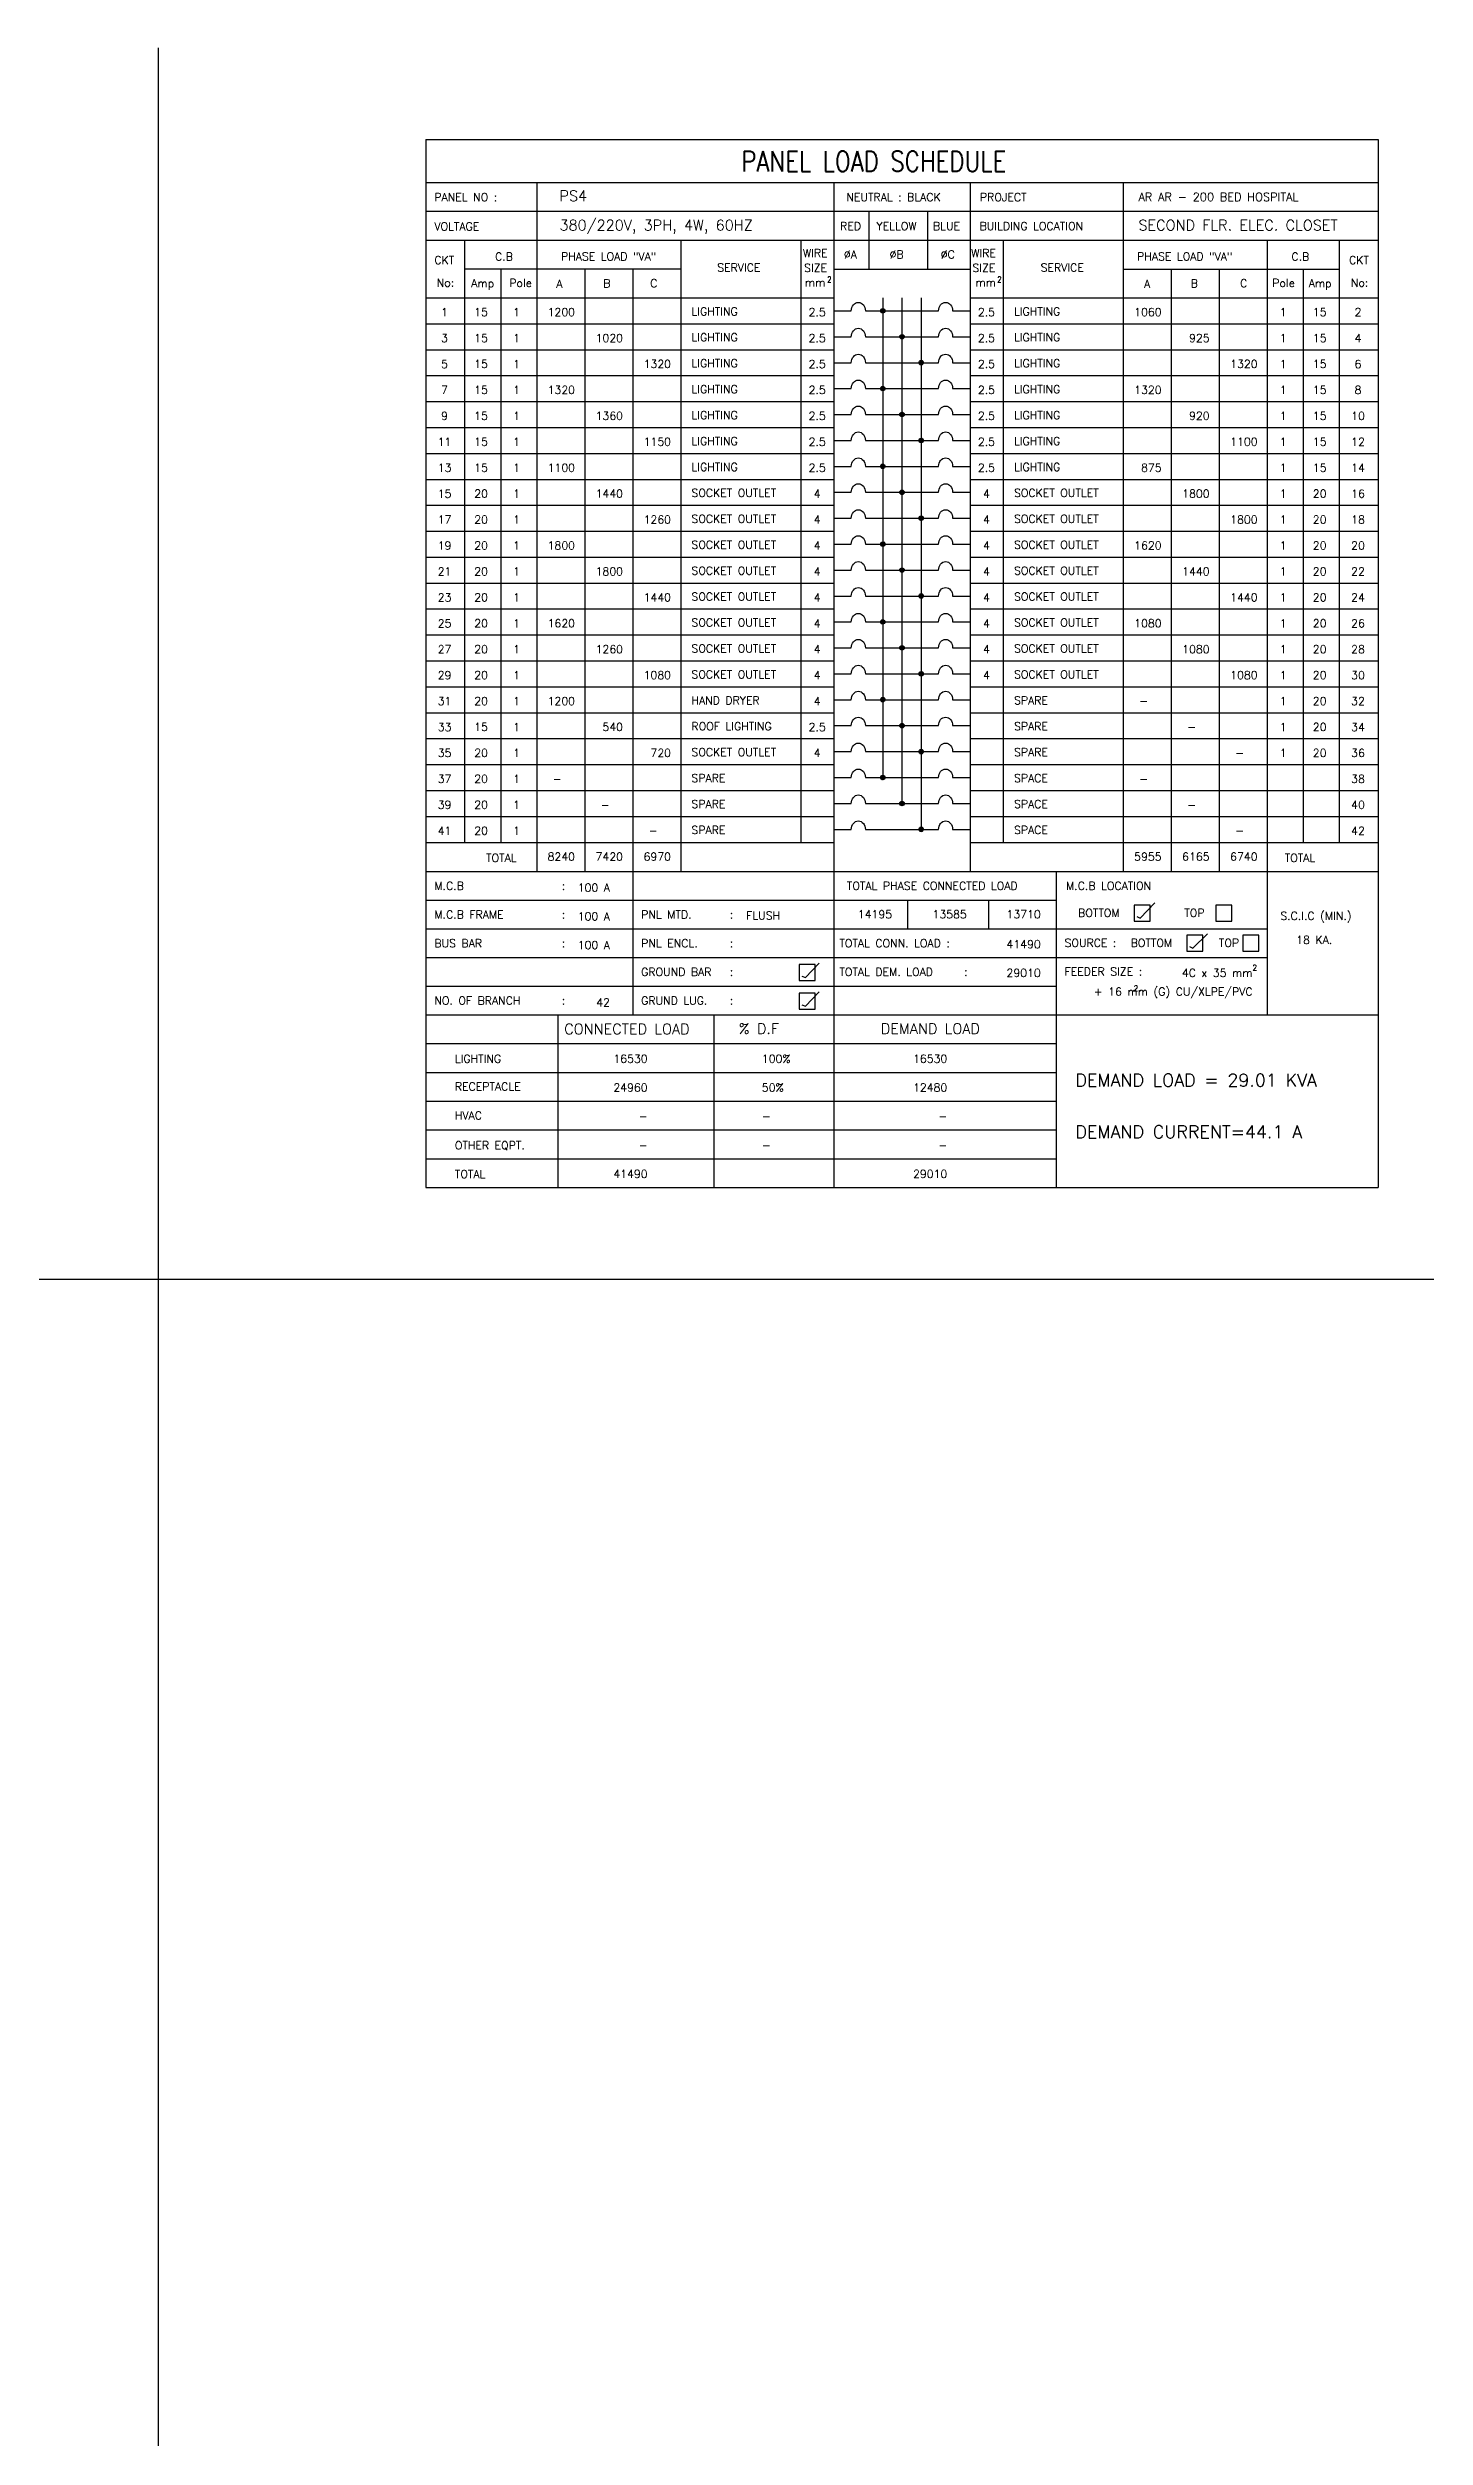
# Model space of a CAD drawing. Extents: x 2982 to 3085, y -78568 to -78488.
# Drawn here: x 3011.7 to 3041.8, y -78539.8 to -78487.6 of the extents above; entities that cross this region are included whole.
import ezdxf
from ezdxf.enums import TextEntityAlignment as Align

# ---------------------------------------------------------------- set-up
doc = ezdxf.new("R2010")
doc.units = 0
doc.header["$MEASUREMENT"] = 0
for name, color, linetype in [('BORDER', 4, 'CONTINUOUS'), ('E-TXT', 2, 'CONTINUOUS'), ('PANEL', 2, 'CONTINUOUS')]:
    doc.layers.add(name, color=color, linetype=linetype)
doc.styles.add('ROMANS', font='ROMANS.shx', dxfattribs={"height": 0.4})
pattern_1 = [(315, (208062.902999, -76456.545153), (0.00864749998874, 0.00864749998874), [])]
pattern_2 = [(315, (208062.902999, -76454.847012), (0.00864749998874, 0.00864749998874), [])]
pattern_3 = [(315, (208062.902999, -76453.14887), (0.00864749998874, 0.00864749998874), [])]
pattern_4 = [(315, (208062.902999, -76451.450729), (0.00864749998874, 0.00864749998874), [])]
pattern_5 = [(315, (208062.902999, -76449.752588), (0.00864749998874, 0.00864749998874), [])]
pattern_6 = [(315, (208062.902999, -76448.054447), (0.00864749998874, 0.00864749998874), [])]

msp = doc.modelspace()

# ---------------------------------------------------------------- hatches: boundary and pattern name
at = {"layer": 'PANEL', "linetype": 'Continuous'}
h = msp.add_hatch(dxfattribs=at)
h.set_pattern_fill('ANSI31', color=256, scale=0.068485, angle=406.041, style=0)
h.set_pattern_definition([(91.040959325, (208062.902999, -76448.054447), (-0.00855917542476, -0.00015552164567), [])])
h.paths.add_polyline_path([(3029.926, -78493.373, 1), (3030.024, -78493.373, 1)])
h = msp.add_hatch(dxfattribs=at)
h.set_pattern_fill('ANSI31', color=256, scale=0.097835, angle=270, style=0)
h.set_pattern_definition(pattern_6)
h.paths.add_polyline_path([(3030.346, -78493.939, 1), (3030.443, -78493.939, 1)])
h = msp.add_hatch(dxfattribs=at)
h.set_pattern_fill('ANSI31', color=256, scale=0.097835, angle=270, style=0)
h.set_pattern_definition(pattern_6)
h.paths.add_polyline_path([(3030.863, -78494.505, 1), (3030.765, -78494.505, 1)])
h = msp.add_hatch(dxfattribs=at)
h.set_pattern_fill('ANSI31', color=256, scale=0.097835, angle=270, style=0)
h.set_pattern_definition(pattern_6)
h.paths.add_polyline_path([(3030.024, -78495.071, 1), (3029.926, -78495.071, 1)])
h = msp.add_hatch(dxfattribs=at)
h.set_pattern_fill('ANSI31', color=256, scale=0.097835, angle=270, style=0)
h.set_pattern_definition(pattern_6)
h.paths.add_polyline_path([(3030.443, -78495.637, 1), (3030.346, -78495.637, 1)])
h = msp.add_hatch(dxfattribs=at)
h.set_pattern_fill('ANSI31', color=256, scale=0.097835, angle=270, style=0)
h.set_pattern_definition(pattern_6)
h.paths.add_polyline_path([(3030.863, -78496.203, 1), (3030.765, -78496.203, 1)])
h = msp.add_hatch(dxfattribs=at)
h.set_pattern_fill('ANSI31', color=256, scale=0.097835, angle=270, style=0)
h.set_pattern_definition(pattern_5)
h.paths.add_polyline_path([(3030.024, -78496.769, 1), (3029.926, -78496.769, 1)])
h = msp.add_hatch(dxfattribs=at)
h.set_pattern_fill('ANSI31', color=256, scale=0.097835, angle=270, style=0)
h.set_pattern_definition(pattern_5)
h.paths.add_polyline_path([(3030.443, -78497.335, 1), (3030.346, -78497.335, 1)])
h = msp.add_hatch(dxfattribs=at)
h.set_pattern_fill('ANSI31', color=256, scale=0.097835, angle=270, style=0)
h.set_pattern_definition(pattern_5)
h.paths.add_polyline_path([(3030.863, -78497.901, 1), (3030.765, -78497.901, 1)])
h = msp.add_hatch(dxfattribs=at)
h.set_pattern_fill('ANSI31', color=256, scale=0.097835, angle=270, style=0)
h.set_pattern_definition(pattern_4)
h.paths.add_polyline_path([(3030.024, -78498.467, 1), (3029.926, -78498.467, 1)])
h = msp.add_hatch(dxfattribs=at)
h.set_pattern_fill('ANSI31', color=256, scale=0.097835, angle=270, style=0)
h.set_pattern_definition(pattern_4)
h.paths.add_polyline_path([(3030.443, -78499.033, 1), (3030.346, -78499.033, 1)])
h = msp.add_hatch(dxfattribs=at)
h.set_pattern_fill('ANSI31', color=256, scale=0.097835, angle=270, style=0)
h.set_pattern_definition(pattern_4)
h.paths.add_polyline_path([(3030.863, -78499.599, 1), (3030.765, -78499.599, 1)])
h = msp.add_hatch(dxfattribs=at)
h.set_pattern_fill('ANSI31', color=256, scale=0.097835, angle=270, style=0)
h.set_pattern_definition(pattern_3)
h.paths.add_polyline_path([(3030.024, -78500.165, 1), (3029.926, -78500.165, 1)])
h = msp.add_hatch(dxfattribs=at)
h.set_pattern_fill('ANSI31', color=256, scale=0.097835, angle=270, style=0)
h.set_pattern_definition(pattern_3)
h.paths.add_polyline_path([(3030.443, -78500.731, 1), (3030.346, -78500.731, 1)])
h = msp.add_hatch(dxfattribs=at)
h.set_pattern_fill('ANSI31', color=256, scale=0.097835, angle=270, style=0)
h.set_pattern_definition(pattern_3)
h.paths.add_polyline_path([(3030.863, -78501.297, 1), (3030.765, -78501.297, 1)])
h = msp.add_hatch(dxfattribs=at)
h.set_pattern_fill('ANSI31', color=256, scale=0.097835, angle=270, style=0)
h.set_pattern_definition(pattern_2)
h.paths.add_polyline_path([(3030.024, -78501.863, 1), (3029.926, -78501.863, 1)])
h = msp.add_hatch(dxfattribs=at)
h.set_pattern_fill('ANSI31', color=256, scale=0.097835, angle=270, style=0)
h.set_pattern_definition(pattern_2)
h.paths.add_polyline_path([(3030.443, -78502.429, 1), (3030.346, -78502.429, 1)])
h = msp.add_hatch(dxfattribs=at)
h.set_pattern_fill('ANSI31', color=256, scale=0.097835, angle=270, style=0)
h.set_pattern_definition(pattern_2)
h.paths.add_polyline_path([(3030.863, -78502.996, 1), (3030.765, -78502.996, 1)])
h = msp.add_hatch(dxfattribs=at)
h.set_pattern_fill('ANSI31', color=256, scale=0.097835, angle=270, style=0)
h.set_pattern_definition(pattern_1)
h.paths.add_polyline_path([(3030.024, -78503.562, 1), (3029.926, -78503.562, 1)])
h = msp.add_hatch(dxfattribs=at)
h.set_pattern_fill('ANSI31', color=256, scale=0.097835, angle=270, style=0)
h.set_pattern_definition(pattern_1)
h.paths.add_polyline_path([(3030.443, -78504.128, 1), (3030.346, -78504.128, 1)])
h = msp.add_hatch(dxfattribs=at)
h.set_pattern_fill('ANSI31', color=256, scale=0.097835, angle=270, style=0)
h.set_pattern_definition(pattern_1)
h.paths.add_polyline_path([(3030.863, -78504.694, 1), (3030.765, -78504.694, 1)])

# ---------------------------------------------------------------- linework, layer by layer
at = {"layer": 'BORDER', "color": 1}
for p, q in [((3014.153, -78487.631), (3014.153, -78567.731)), ((2981.67, -78514.514), (3084.605, -78514.514))]:
    msp.add_line(p, q, dxfattribs=at)
at = {"layer": 'PANEL', "color": 6}
for p, q in [((3020, -78489.631), (3040.79, -78489.631)), ((3020, -78489.631), (3020, -78512.514)), ((3040.79, -78489.631), (3040.79, -78512.514)), ((3020, -78512.514), (3040.79, -78512.514))]:
    msp.add_line(p, q, dxfattribs=at)
at = {"layer": 'PANEL', "color": 2}
for p, q in [((3020, -78490.574), (3040.79, -78490.574)), ((3028.91, -78490.574), (3028.91, -78505.61)), ((3031.88, -78490.574), (3031.88, -78505.61)), ((3020, -78491.832), (3040.79, -78491.832)), ((3028.91, -78492.464), (3031.88, -78492.464)), ((3020, -78505.61), (3040.79, -78505.61))]:
    msp.add_line(p, q, dxfattribs=at)
at = {"layer": 'PANEL', "color": 11}
for p, q in [((3022.419, -78490.574), (3022.419, -78505.61)), ((3035.226, -78490.574), (3035.226, -78505.61)), ((3020.846, -78491.832), (3020.846, -78504.977)), ((3025.563, -78491.832), (3025.563, -78505.61)), ((3028.184, -78491.832), (3028.184, -78504.977)), ((3032.605, -78491.832), (3032.605, -78504.977)), ((3038.37, -78491.832), (3038.37, -78508.74)), ((3039.943, -78491.832), (3039.943, -78504.977)), ((3025.563, -78492.461), (3020.846, -78492.461)), ((3021.633, -78492.461), (3021.633, -78504.977)), ((3023.467, -78492.461), (3023.467, -78505.61)), ((3024.515, -78492.461), (3024.515, -78508.74)), ((3035.226, -78492.461), (3039.943, -78492.461)), ((3036.274, -78492.461), (3036.274, -78505.61)), ((3037.322, -78492.461), (3037.322, -78505.61)), ((3039.157, -78492.461), (3039.157, -78504.977)), ((3020, -78493.09), (3028.91, -78493.09)), ((3031.88, -78493.09), (3040.79, -78493.09)), ((3020, -78493.656), (3028.91, -78493.656)), ((3031.88, -78493.656), (3040.79, -78493.656)), ((3020, -78494.222), (3028.91, -78494.222)), ((3031.88, -78494.222), (3040.79, -78494.222)), ((3020, -78494.788), (3028.91, -78494.788)), ((3031.88, -78494.788), (3040.79, -78494.788)), ((3020, -78495.354), (3028.91, -78495.354)), ((3031.88, -78495.354), (3040.79, -78495.354)), ((3020, -78495.92), (3028.91, -78495.92)), ((3031.88, -78495.92), (3040.79, -78495.92)), ((3020, -78496.486), (3028.91, -78496.486)), ((3031.88, -78496.486), (3040.79, -78496.486)), ((3020, -78497.052), (3028.91, -78497.052)), ((3031.88, -78497.052), (3040.79, -78497.052)), ((3020, -78497.618), (3028.91, -78497.618)), ((3031.88, -78497.618), (3040.79, -78497.618)), ((3020, -78498.184), (3028.91, -78498.184)), ((3031.88, -78498.184), (3040.79, -78498.184)), ((3020, -78498.75), (3028.91, -78498.75)), ((3031.88, -78498.75), (3040.79, -78498.75)), ((3020, -78499.316), (3028.91, -78499.316)), ((3031.88, -78499.316), (3040.79, -78499.316)), ((3020, -78499.882), (3028.91, -78499.882)), ((3031.88, -78499.882), (3040.79, -78499.882)), ((3020, -78500.448), (3028.91, -78500.448)), ((3031.88, -78500.448), (3040.79, -78500.448)), ((3020, -78501.014), (3028.91, -78501.014)), ((3031.88, -78501.014), (3040.79, -78501.014)), ((3020, -78501.58), (3028.91, -78501.58)), ((3031.88, -78501.58), (3040.79, -78501.58)), ((3020, -78502.146), (3028.91, -78502.146)), ((3031.88, -78502.146), (3040.79, -78502.146)), ((3020, -78502.713), (3028.91, -78502.713)), ((3031.88, -78502.713), (3040.79, -78502.713)), ((3020, -78503.279), (3028.91, -78503.279)), ((3031.88, -78503.279), (3040.79, -78503.279)), ((3020, -78503.845), (3028.91, -78503.845)), ((3031.88, -78503.845), (3040.79, -78503.845)), ((3020, -78504.411), (3028.91, -78504.411)), ((3031.88, -78504.411), (3040.79, -78504.411)), ((3020, -78504.977), (3028.91, -78504.977)), ((3031.88, -78504.977), (3040.79, -78504.977)), ((3028.91, -78505.61), (3028.91, -78512.514)), ((3033.761, -78505.61), (3033.761, -78508.74)), ((3020, -78506.236), (3033.761, -78506.236)), ((3030.516, -78506.236), (3030.516, -78506.862)), ((3032.286, -78506.236), (3032.286, -78506.862)), ((3020, -78506.862), (3038.37, -78506.862)), ((3020, -78507.488), (3038.37, -78507.488)), ((3020, -78508.114), (3033.761, -78508.114)), ((3020, -78508.74), (3040.79, -78508.74)), ((3022.881, -78508.74), (3022.881, -78512.514)), ((3026.289, -78508.74), (3026.289, -78512.514)), ((3033.761, -78508.74), (3033.761, -78512.514)), ((3020, -78509.369), (3033.761, -78509.369)), ((3020, -78509.998), (3033.761, -78509.998)), ((3020, -78510.627), (3033.761, -78510.627)), ((3020, -78511.256), (3033.761, -78511.256)), ((3020, -78511.885), (3033.761, -78511.885))]:
    msp.add_line(p, q, dxfattribs=at)
at = {"layer": 'PANEL'}
for p, q in [((3020, -78491.2), (3040.79, -78491.2)), ((3029.68, -78492.464), (3029.68, -78491.2)), ((3030.956, -78492.464), (3030.956, -78491.2)), ((3029.975, -78493.09), (3029.975, -78503.562)), ((3030.395, -78493.09), (3030.395, -78504.128)), ((3030.814, -78493.09), (3030.814, -78504.694)), ((3028.91, -78493.373), (3029.288, -78493.373)), ((3029.596, -78493.373), (3031.193, -78493.373)), ((3031.501, -78493.373), (3031.88, -78493.373)), ((3028.91, -78493.939), (3029.288, -78493.939)), ((3029.596, -78493.939), (3031.193, -78493.939)), ((3031.501, -78493.939), (3031.88, -78493.939)), ((3028.91, -78494.505), (3029.288, -78494.505)), ((3029.596, -78494.505), (3031.193, -78494.505)), ((3031.501, -78494.505), (3031.88, -78494.505)), ((3028.91, -78495.071), (3029.288, -78495.071)), ((3029.596, -78495.071), (3031.193, -78495.071)), ((3031.501, -78495.071), (3031.88, -78495.071)), ((3028.91, -78495.637), (3029.288, -78495.637)), ((3029.596, -78495.637), (3031.193, -78495.637)), ((3031.501, -78495.637), (3031.88, -78495.637)), ((3028.91, -78496.203), (3029.288, -78496.203)), ((3029.596, -78496.203), (3031.193, -78496.203)), ((3031.501, -78496.203), (3031.88, -78496.203)), ((3028.91, -78496.769), (3029.288, -78496.769)), ((3029.596, -78496.769), (3031.193, -78496.769)), ((3031.501, -78496.769), (3031.88, -78496.769)), ((3028.91, -78497.335), (3029.288, -78497.335)), ((3029.596, -78497.335), (3031.193, -78497.335)), ((3031.501, -78497.335), (3031.88, -78497.335)), ((3028.91, -78497.901), (3029.288, -78497.901)), ((3029.596, -78497.901), (3031.193, -78497.901)), ((3031.501, -78497.901), (3031.88, -78497.901)), ((3028.91, -78498.467), (3029.288, -78498.467)), ((3029.596, -78498.467), (3031.193, -78498.467)), ((3031.501, -78498.467), (3031.88, -78498.467)), ((3028.91, -78499.033), (3029.288, -78499.033)), ((3029.596, -78499.033), (3031.193, -78499.033)), ((3031.501, -78499.033), (3031.88, -78499.033)), ((3028.91, -78499.599), (3029.288, -78499.599)), ((3029.596, -78499.599), (3031.193, -78499.599)), ((3031.501, -78499.599), (3031.88, -78499.599)), ((3028.91, -78500.165), (3029.288, -78500.165)), ((3029.596, -78500.165), (3031.193, -78500.165)), ((3031.501, -78500.165), (3031.88, -78500.165)), ((3028.91, -78500.731), (3029.288, -78500.731)), ((3029.596, -78500.731), (3031.193, -78500.731)), ((3031.501, -78500.731), (3031.88, -78500.731)), ((3028.91, -78501.297), (3029.288, -78501.297)), ((3029.596, -78501.297), (3031.193, -78501.297)), ((3031.501, -78501.297), (3031.88, -78501.297)), ((3028.91, -78501.863), (3029.288, -78501.863)), ((3029.596, -78501.863), (3031.193, -78501.863)), ((3031.501, -78501.863), (3031.88, -78501.863)), ((3028.91, -78502.429), (3029.288, -78502.429)), ((3029.596, -78502.429), (3031.193, -78502.429)), ((3031.501, -78502.429), (3031.88, -78502.429)), ((3028.91, -78502.996), (3029.288, -78502.996)), ((3029.596, -78502.996), (3031.193, -78502.996)), ((3031.501, -78502.996), (3031.88, -78502.996)), ((3028.91, -78503.562), (3029.288, -78503.562)), ((3029.596, -78503.562), (3031.193, -78503.562)), ((3031.501, -78503.562), (3031.88, -78503.562)), ((3028.91, -78504.128), (3029.288, -78504.128)), ((3029.596, -78504.128), (3031.193, -78504.128)), ((3031.501, -78504.128), (3031.88, -78504.128)), ((3028.91, -78504.694), (3029.288, -78504.694)), ((3029.596, -78504.694), (3031.193, -78504.694)), ((3031.501, -78504.694), (3031.88, -78504.694)), ((3035.522, -78506.599), (3035.597, -78506.629)), ((3035.597, -78506.629), (3035.916, -78506.297)), ((3036.669, -78507.254), (3036.745, -78507.285)), ((3036.745, -78507.285), (3037.064, -78506.972)), ((3028.285, -78507.925), (3028.583, -78507.613)), ((3028.209, -78507.895), (3028.285, -78507.925)), ((3028.285, -78508.553), (3028.583, -78508.24)), ((3028.209, -78508.522), (3028.285, -78508.553))]:
    msp.add_line(p, q, dxfattribs=at)
at = {"layer": 'PANEL', "color": 11}
for points in [[(3035.814, -78506.346), (3035.465, -78506.346), (3035.465, -78506.696), (3035.814, -78506.696)], [(3037.598, -78506.346), (3037.249, -78506.346), (3037.249, -78506.696), (3037.598, -78506.696)], [(3036.962, -78507.001), (3036.612, -78507.001), (3036.612, -78507.351), (3036.962, -78507.351)], [(3038.188, -78507.001), (3037.839, -78507.001), (3037.839, -78507.351), (3038.188, -78507.351)], [(3028.502, -78507.642), (3028.152, -78507.642), (3028.152, -78507.991), (3028.502, -78507.991)], [(3028.502, -78508.269), (3028.152, -78508.269), (3028.152, -78508.619), (3028.502, -78508.619)]]:
    msp.add_lwpolyline(points, close=True, dxfattribs=at)
at = {"layer": 'PANEL'}
for centre in [(3029.975, -78493.373), (3030.395, -78493.939), (3030.814, -78494.505), (3029.975, -78495.071), (3030.395, -78495.637), (3030.814, -78496.203), (3029.975, -78496.769), (3030.395, -78497.335), (3030.814, -78497.901), (3029.975, -78498.467), (3030.395, -78499.033), (3030.814, -78499.599), (3029.975, -78500.165), (3030.395, -78500.731), (3030.814, -78501.297), (3029.975, -78501.863), (3030.395, -78502.429), (3030.814, -78502.996), (3029.975, -78503.562), (3030.395, -78504.128), (3030.814, -78504.694)]:
    msp.add_circle(centre, 0.0489, dxfattribs=at)
at = {"layer": 'PANEL', "extrusion": (0, 0, -1)}
for centre in [(3029.442, -78493.373), (3031.347, -78493.373), (3029.442, -78493.939), (3031.347, -78493.939), (3029.442, -78494.505), (3031.347, -78494.505), (3029.442, -78495.071), (3031.347, -78495.071), (3029.442, -78495.637), (3031.347, -78495.637), (3029.442, -78496.203), (3031.347, -78496.203), (3029.442, -78496.769), (3031.347, -78496.769), (3029.442, -78497.335), (3031.347, -78497.335), (3029.442, -78497.901), (3031.347, -78497.901), (3029.442, -78498.467), (3031.347, -78498.467), (3029.442, -78499.033), (3031.347, -78499.033), (3029.442, -78499.599), (3031.347, -78499.599), (3029.442, -78500.165), (3031.347, -78500.165), (3029.442, -78500.731), (3031.347, -78500.731), (3029.442, -78501.297), (3031.347, -78501.297), (3029.442, -78501.863), (3031.347, -78501.863), (3029.442, -78502.429), (3031.347, -78502.429), (3029.442, -78502.996), (3031.347, -78502.996), (3029.442, -78503.562), (3031.347, -78503.562), (3029.442, -78504.128), (3031.347, -78504.128), (3029.442, -78504.694), (3031.347, -78504.694)]:
    msp.add_ellipse(centre, major_axis=(0, 0.185), ratio=0.833333, start_param=-1.570796, end_param=1.570796, dxfattribs=at)

# ---------------------------------------------------------------- texts
at = {"layer": 'E-TXT', "style": 'ROMANS'}
for s, height, p in [('PS4', 0.2306, (3022.917, -78490.979)), ('AR AR - 200 BED HOSPITAL', 0.18169, (3035.558, -78490.977)), ('380/220V, 3PH, 4W, 60HZ', 0.23061, (3022.917, -78491.619)), ('SECOND FLR. ELEC. CLOSET', 0.23061, (3035.558, -78491.619)), ('15', 0.1747, (3021.055, -78493.489)), ('15', 0.1747, (3039.365, -78493.489)), ('15', 0.1747, (3021.055, -78494.055)), ('15', 0.1747, (3039.365, -78494.055)), ('15', 0.1747, (3021.055, -78494.621)), ('15', 0.1747, (3039.365, -78494.621)), ('15', 0.1747, (3021.055, -78495.187)), ('15', 0.1747, (3039.365, -78495.187)), ('15', 0.1747, (3021.055, -78495.753)), ('15', 0.1747, (3039.365, -78495.753)), ('15', 0.1747, (3021.055, -78496.319)), ('15', 0.1747, (3039.365, -78496.319)), ('15', 0.1747, (3021.055, -78496.886)), ('15', 0.1747, (3039.365, -78496.886)), ('20', 0.1747, (3021.055, -78497.452)), ('20', 0.1747, (3039.365, -78497.452)), ('20', 0.1747, (3021.055, -78498.018)), ('20', 0.1747, (3039.365, -78498.018)), ('20', 0.1747, (3021.055, -78498.584)), ('20', 0.1747, (3039.365, -78498.584)), ('20', 0.1747, (3021.055, -78499.15)), ('20', 0.1747, (3039.365, -78499.15)), ('20', 0.1747, (3021.055, -78499.716)), ('20', 0.1747, (3039.365, -78499.716)), ('20', 0.1747, (3021.055, -78500.282)), ('20', 0.1747, (3039.365, -78500.282)), ('20', 0.1747, (3021.055, -78500.848)), ('20', 0.1747, (3039.365, -78500.848)), ('20', 0.1747, (3021.055, -78501.414)), ('20', 0.1747, (3039.365, -78501.414)), ('20', 0.1747, (3021.055, -78501.98)), ('20', 0.1747, (3039.365, -78501.98)), ('15', 0.1747, (3021.055, -78502.546)), ('20', 0.1747, (3039.365, -78502.546)), ('20', 0.1747, (3021.055, -78503.112)), ('20', 0.1747, (3039.365, -78503.112)), ('20', 0.1747, (3021.055, -78503.678)), ('20', 0.1747, (3021.055, -78504.244)), ('20', 0.1747, (3021.055, -78504.81))]:
    msp.add_text(s, height=height, dxfattribs=at).set_placement(p)
for s, height, p in [('1', 0.175, (3021.98, -78493.403)), ('2.5', 0.1747, (3028.543, -78493.403)), ('2.5', 0.1747, (3032.239, -78493.403)), ('1', 0.175, (3038.718, -78493.403)), ('1', 0.175, (3021.98, -78493.969)), ('2.5', 0.1747, (3028.543, -78493.969)), ('2.5', 0.1747, (3032.239, -78493.969)), ('1', 0.175, (3038.718, -78493.969)), ('1', 0.175, (3021.98, -78494.535)), ('2.5', 0.1747, (3028.543, -78494.535)), ('2.5', 0.1747, (3032.239, -78494.535)), ('1', 0.175, (3038.718, -78494.535)), ('1', 0.175, (3021.98, -78495.101)), ('2.5', 0.1747, (3028.543, -78495.101)), ('2.5', 0.1747, (3032.239, -78495.101)), ('1', 0.175, (3038.718, -78495.101)), ('1', 0.175, (3021.98, -78495.667)), ('2.5', 0.1747, (3028.543, -78495.667)), ('2.5', 0.1747, (3032.239, -78495.667)), ('1', 0.175, (3038.718, -78495.667)), ('1', 0.175, (3021.98, -78496.233)), ('2.5', 0.1747, (3028.543, -78496.233)), ('2.5', 0.1747, (3032.239, -78496.233)), ('1', 0.175, (3038.718, -78496.233)), ('1', 0.175, (3021.98, -78496.799)), ('2.5', 0.1747, (3028.543, -78496.799)), ('2.5', 0.1747, (3032.239, -78496.799)), ('1', 0.175, (3038.718, -78496.799)), ('1', 0.175, (3021.98, -78497.365)), ('4', 0.175, (3028.543, -78497.365)), ('4', 0.175, (3032.239, -78497.365)), ('1', 0.175, (3038.718, -78497.365)), ('1', 0.175, (3021.98, -78497.931)), ('4', 0.175, (3028.543, -78497.931)), ('4', 0.175, (3032.239, -78497.931)), ('1', 0.175, (3038.718, -78497.931)), ('1', 0.175, (3021.98, -78498.497)), ('4', 0.175, (3028.543, -78498.497)), ('4', 0.175, (3032.239, -78498.497)), ('1', 0.175, (3038.718, -78498.497)), ('1', 0.175, (3021.98, -78499.063)), ('4', 0.175, (3028.543, -78499.063)), ('4', 0.175, (3032.239, -78499.063)), ('1', 0.175, (3038.718, -78499.063)), ('1', 0.175, (3021.98, -78499.63)), ('4', 0.175, (3028.543, -78499.63)), ('4', 0.175, (3032.239, -78499.63)), ('1', 0.175, (3038.718, -78499.63)), ('1', 0.175, (3021.98, -78500.196)), ('4', 0.175, (3028.543, -78500.196)), ('4', 0.175, (3032.239, -78500.196)), ('1', 0.175, (3038.718, -78500.196)), ('1', 0.175, (3021.98, -78500.762)), ('4', 0.175, (3028.543, -78500.762)), ('4', 0.175, (3032.239, -78500.762)), ('1', 0.175, (3038.718, -78500.762)), ('1', 0.175, (3021.98, -78501.328)), ('4', 0.175, (3028.543, -78501.328)), ('4', 0.175, (3032.239, -78501.328)), ('1', 0.175, (3038.718, -78501.328)), ('1', 0.175, (3021.98, -78501.894)), ('4', 0.175, (3028.543, -78501.894)), ('1', 0.175, (3038.718, -78501.894)), ('1', 0.175, (3021.98, -78502.46)), ('2.5', 0.1747, (3028.543, -78502.46)), ('1', 0.175, (3038.718, -78502.46)), ('1', 0.175, (3021.98, -78503.026)), ('4', 0.175, (3028.543, -78503.026)), ('1', 0.175, (3038.718, -78503.026)), ('1', 0.175, (3021.98, -78503.592)), ('1', 0.175, (3021.98, -78504.158)), ('1', 0.175, (3021.98, -78504.724))]:
    msp.add_text(s, height=height, dxfattribs=at).set_placement(p, align=Align.MIDDLE)
for s, height, p in [('1200', 0.1747, (3023.256, -78493.489)), ('1060', 0.1747, (3036.063, -78493.489)), ('1020', 0.1747, (3024.304, -78494.055)), ('925', 0.1747, (3037.111, -78494.055)), ('1320', 0.1747, (3025.352, -78494.621)), ('1320', 0.1747, (3038.159, -78494.621)), ('1320', 0.1747, (3023.256, -78495.187)), ('1320', 0.1747, (3036.063, -78495.187)), ('1360', 0.1747, (3024.304, -78495.753)), ('920', 0.1747, (3037.111, -78495.753)), ('1150', 0.1747, (3025.352, -78496.319)), ('1100', 0.1747, (3038.159, -78496.319)), ('1100', 0.1747, (3023.256, -78496.886)), ('875', 0.1747, (3036.063, -78496.886)), ('1440', 0.1747, (3024.304, -78497.452)), ('1800', 0.1747, (3037.111, -78497.452)), ('1260', 0.1747, (3025.352, -78498.018)), ('1800', 0.1747, (3038.159, -78498.018)), ('1800', 0.1747, (3023.256, -78498.584)), ('1620', 0.1747, (3036.063, -78498.584)), ('1800', 0.1747, (3024.304, -78499.15)), ('1440', 0.1747, (3037.111, -78499.15)), ('1440', 0.1747, (3025.352, -78499.716)), ('1440', 0.1747, (3038.159, -78499.716)), ('1620', 0.1747, (3023.256, -78500.282)), ('1080', 0.1747, (3036.063, -78500.282)), ('1260', 0.1747, (3024.304, -78500.848)), ('1080', 0.1747, (3037.111, -78500.848)), ('1080', 0.1747, (3025.352, -78501.414)), ('1080', 0.1747, (3038.159, -78501.414)), ('1200', 0.1747, (3023.256, -78501.98)), ('-', 0.175, (3035.771, -78501.98)), ('540', 0.1747, (3024.304, -78502.546)), ('-', 0.175, (3036.819, -78502.546)), ('720', 0.1747, (3025.352, -78503.112)), ('-', 0.175, (3037.867, -78503.112)), ('-', 0.175, (3022.964, -78503.678)), ('-', 0.175, (3035.771, -78503.678)), ('-', 0.175, (3024.012, -78504.244)), ('-', 0.175, (3036.819, -78504.244)), ('-', 0.175, (3025.06, -78504.81)), ('-', 0.175, (3037.867, -78504.81)), ('8240', 0.1747, (3023.256, -78505.376)), ('7420', 0.1747, (3024.304, -78505.376)), ('6970', 0.1747, (3025.352, -78505.376)), ('5955', 0.1747, (3036.063, -78505.376)), ('6165', 0.1747, (3037.111, -78505.376)), ('6740', 0.1747, (3038.159, -78505.376)), ('100 A', 0.1747, (3024.019, -78506.053)), ('100 A', 0.1747, (3024.019, -78506.68)), ('FLUSH', 0.1747, (3027.733, -78506.662)), ('14195', 0.1747, (3030.179, -78506.635)), ('13585', 0.1747, (3031.809, -78506.635)), ('13710', 0.1747, (3033.425, -78506.635)), ('100 A', 0.1747, (3024.019, -78507.306)), ('41490', 0.1747, (3033.425, -78507.288)), ('29010', 0.1747, (3033.425, -78507.914)), ('4C x 35 mm', 0.1747, (3038.049, -78507.914)), ('2', 0.122, (3038.15, -78507.775)), ('+ 16 mm (G) CU/XLPE/PVC', 0.17471, (3038.049, -78508.324)), ('2', 0.122, (3035.554, -78508.227)), ('42', 0.1747, (3024.019, -78508.558)), ('16530', 0.1747, (3024.841, -78509.788)), ('16530', 0.1747, (3031.384, -78509.788)), ('24960', 0.1747, (3024.841, -78510.417)), ('12480', 0.1747, (3031.384, -78510.417)), ('-', 0.175, (3024.841, -78511.046)), ('-', 0.175, (3031.384, -78511.046)), ('-', 0.175, (3024.841, -78511.674)), ('-', 0.175, (3031.384, -78511.674)), ('41490', 0.1747, (3024.841, -78512.303)), ('29010', 0.1747, (3031.384, -78512.303))]:
    msp.add_text(s, height=height, dxfattribs=at).set_placement(p, align=Align.RIGHT)
at = {"layer": 'PANEL', "color": 6, "style": 'ROMANS', "width": 0.833333}
msp.add_text('PANEL LOAD SCHEDULE', height=0.44026, dxfattribs=at).set_placement((3026.885, -78490.33))
at = {"layer": 'PANEL', "style": 'ROMANS'}
for s, height, p in [('PANEL NO :', 0.1747, (3020.185, -78490.979)), ('NEUTRAL : BLACK', 0.17471, (3029.181, -78490.979)), ('PROJECT', 0.1747, (3032.097, -78490.979)), ('VOLTAGE', 0.1747, (3020.185, -78491.617)), ('RED', 0.1747, (3029.044, -78491.611)), ('YELLOW', 0.1747, (3029.838, -78491.611)), ('BLUE', 0.1747, (3031.071, -78491.611)), ('BUILDING LOCATION', 0.17471, (3032.088, -78491.611)), ('C.B', 0.1747, (3021.509, -78492.278)), ('PHASE LOAD "VA"', 0.17471, (3022.949, -78492.272)), ('WIRE', 0.1747, (3028.233, -78492.202)), ('%%CA', 0.1747, (3029.125, -78492.23)), ('%%CB', 0.1747, (3030.125, -78492.23)), ('%%CC', 0.1747, (3031.241, -78492.23)), ('WIRE', 0.1747, (3031.907, -78492.202)), ('PHASE LOAD "VA"', 0.17471, (3035.528, -78492.272)), ('C.B', 0.1747, (3038.898, -78492.278)), ('CKT', 0.1747, (3020.185, -78492.353)), ('SERVICE', 0.1747, (3026.361, -78492.517)), ('SIZE', 0.1747, (3028.258, -78492.523)), ('SIZE', 0.1747, (3031.932, -78492.523)), ('SERVICE', 0.1747, (3033.422, -78492.517)), ('CKT', 0.1747, (3040.155, -78492.353)), ('No:', 0.1747, (3020.236, -78492.846)), ('Amp', 0.1747, (3020.99, -78492.86)), ('Pole', 0.1747, (3021.821, -78492.853)), ('A', 0.175, (3022.847, -78492.869)), ('B', 0.175, (3023.871, -78492.861)), ('C', 0.175, (3024.898, -78492.859)), ('mm', 0.1747, (3028.274, -78492.844)), ('mm', 0.1747, (3031.999, -78492.844)), ('A', 0.175, (3035.682, -78492.869)), ('B', 0.175, (3036.7, -78492.861)), ('C', 0.175, (3037.778, -78492.859)), ('Pole', 0.1747, (3038.478, -78492.853)), ('Amp', 0.1747, (3039.275, -78492.86)), ('No:', 0.1747, (3040.195, -78492.846)), ('LIGHTING', 0.1747, (3025.798, -78493.473)), ('LIGHTING', 0.1747, (3032.84, -78493.473)), ('LIGHTING', 0.1747, (3025.798, -78494.039)), ('LIGHTING', 0.1747, (3032.84, -78494.039)), ('LIGHTING', 0.1747, (3025.798, -78494.605)), ('LIGHTING', 0.1747, (3032.84, -78494.605)), ('LIGHTING', 0.1747, (3025.798, -78495.172)), ('LIGHTING', 0.1747, (3032.84, -78495.172)), ('LIGHTING', 0.1747, (3025.798, -78495.738)), ('LIGHTING', 0.1747, (3032.84, -78495.738)), ('LIGHTING', 0.1747, (3025.798, -78496.304)), ('LIGHTING', 0.1747, (3032.84, -78496.304)), ('LIGHTING', 0.1747, (3025.798, -78496.87)), ('LIGHTING', 0.1747, (3032.84, -78496.87)), ('SOCKET OUTLET', 0.17471, (3025.798, -78497.436)), ('SOCKET OUTLET', 0.17471, (3032.84, -78497.436)), ('SOCKET OUTLET', 0.17471, (3025.798, -78498.002)), ('SOCKET OUTLET', 0.17471, (3032.84, -78498.002)), ('SOCKET OUTLET', 0.17471, (3025.798, -78498.568)), ('SOCKET OUTLET', 0.17471, (3032.84, -78498.568)), ('SOCKET OUTLET', 0.17471, (3025.798, -78499.134)), ('SOCKET OUTLET', 0.17471, (3032.84, -78499.134)), ('SOCKET OUTLET', 0.17471, (3025.798, -78499.7)), ('SOCKET OUTLET', 0.17471, (3032.84, -78499.7)), ('SOCKET OUTLET', 0.17471, (3025.798, -78500.266)), ('SOCKET OUTLET', 0.17471, (3032.84, -78500.266)), ('SOCKET OUTLET', 0.17471, (3025.798, -78500.832)), ('SOCKET OUTLET', 0.17471, (3032.84, -78500.832)), ('SOCKET OUTLET', 0.17471, (3025.798, -78501.398)), ('SOCKET OUTLET', 0.17471, (3032.84, -78501.398)), ('HAND DRYER', 0.1747, (3025.798, -78501.964)), ('SPARE', 0.1747, (3032.84, -78501.964)), ('ROOF LIGHTING', 0.17471, (3025.798, -78502.53)), ('SPARE', 0.1747, (3032.84, -78502.53)), ('SOCKET OUTLET', 0.17471, (3025.798, -78503.096)), ('SPARE', 0.1747, (3032.84, -78503.096)), ('SPARE', 0.1747, (3025.798, -78503.662)), ('SPACE', 0.1747, (3032.84, -78503.662)), ('SPARE', 0.1747, (3025.798, -78504.228)), ('SPACE', 0.1747, (3032.84, -78504.228)), ('SPARE', 0.1747, (3025.798, -78504.794)), ('SPACE', 0.1747, (3032.84, -78504.794)), ('TOTAL', 0.1747, (3021.314, -78505.403)), ('TOTAL', 0.1747, (3038.751, -78505.403)), ('M.C.B', 0.1747, (3020.185, -78506.014)), (':', 0.175, (3022.966, -78506.014)), ('TOTAL PHASE CONNECTED LOAD', 0.17471, (3029.191, -78506.014)), ('M.C.B LOCATION', 0.17471, (3033.977, -78506.014)), ('M.C.B FRAME', 0.17471, (3020.185, -78506.641)), (':', 0.175, (3022.966, -78506.641)), ('PNL MTD.', 0.1747, (3024.7, -78506.641)), (':', 0.175, (3026.634, -78506.641)), ('BOTTOM', 0.1747, (3034.24, -78506.604)), ('TOP', 0.1747, (3036.559, -78506.604)), ('S.C.I.C (MIN.)', 0.17471, (3038.655, -78506.67)), ('BUS BAR', 0.1747, (3020.185, -78507.267)), (':', 0.175, (3022.966, -78507.267)), ('PNL ENCL.', 0.1747, (3024.7, -78507.267)), (':', 0.175, (3026.634, -78507.267)), ('TOTAL CONN. LOAD :', 0.17471, (3029.027, -78507.267)), ('SOURCE :', 0.1747, (3033.945, -78507.259)), ('BOTTOM', 0.1747, (3035.387, -78507.259)), ('TOP', 0.1747, (3037.313, -78507.259)), ('18 KA.', 0.1747, (3039.002, -78507.194)), ('GROUND BAR', 0.1747, (3024.7, -78507.893)), (':', 0.175, (3026.634, -78507.893)), ('TOTAL DEM. LOAD ', 0.17471, (3029.027, -78507.893)), (':', 0.175, (3031.748, -78507.893)), ('FEEDER SIZE :', 0.17471, (3033.945, -78507.885)), ('NO. OF BRANCH', 0.17471, (3020.185, -78508.519)), (':', 0.175, (3022.966, -78508.519)), ('GRUND LUG.', 0.1747, (3024.7, -78508.519)), (':', 0.175, (3026.634, -78508.519)), ('CONNECTED LOAD', 0.23061, (3023.02, -78509.167)), ('% D.F', 0.2306, (3026.831, -78509.16)), ('DEMAND LOAD', 0.23061, (3029.932, -78509.16)), ('LIGHTING', 0.1747, (3020.632, -78509.789)), ('100%', 0.1747, (3027.334, -78509.789)), ('RECEPTACLE', 0.1747, (3020.632, -78510.396)), ('50%', 0.1747, (3027.334, -78510.418)), ('DEMAND LOAD = 29.01 KVA', 0.27953, (3034.181, -78510.309)), ('HVAC', 0.1747, (3020.632, -78511.026)), ('-', 0.175, (3027.334, -78511.047)), ('DEMAND CURRENT=44.1 A', 0.27953, (3034.181, -78511.437)), ('OTHER EQPT.', 0.17471, (3020.632, -78511.678)), ('-', 0.175, (3027.334, -78511.676)), ('TOTAL', 0.1747, (3020.632, -78512.307))]:
    msp.add_text(s, height=height, dxfattribs=at).set_placement(p)
at = {"layer": 'PANEL', "style": 'ROMANS', "width": 0.833333}
for p in [(3028.762, -78492.755), (3032.475, -78492.755)]:
    msp.add_text('2', height=0.132, dxfattribs=at).set_placement(p)
at = {"layer": 'PANEL', "style": 'ROMANS'}
for s, height, p in [('1', 0.175, (3020.407, -78493.403)), ('2', 0.175, (3040.351, -78493.403)), ('3', 0.175, (3020.407, -78493.969)), ('4', 0.175, (3040.351, -78493.969)), ('5', 0.175, (3020.407, -78494.535)), ('6', 0.175, (3040.351, -78494.535)), ('7', 0.175, (3020.407, -78495.101)), ('8', 0.175, (3040.351, -78495.101)), ('9', 0.175, (3020.407, -78495.667)), ('10', 0.1747, (3040.351, -78495.667)), ('11', 0.1747, (3020.407, -78496.233)), ('12', 0.1747, (3040.351, -78496.233)), ('13', 0.1747, (3020.407, -78496.799)), ('14', 0.1747, (3040.351, -78496.799)), ('15', 0.1747, (3020.407, -78497.365)), ('16', 0.1747, (3040.351, -78497.365)), ('17', 0.1747, (3020.407, -78497.931)), ('18', 0.1747, (3040.351, -78497.931)), ('19', 0.1747, (3020.407, -78498.497)), ('20', 0.1747, (3040.351, -78498.497)), ('21', 0.1747, (3020.407, -78499.063)), ('22', 0.1747, (3040.351, -78499.063)), ('23', 0.1747, (3020.407, -78499.63)), ('24', 0.1747, (3040.351, -78499.63)), ('25', 0.1747, (3020.407, -78500.196)), ('26', 0.1747, (3040.351, -78500.196)), ('27', 0.1747, (3020.407, -78500.762)), ('28', 0.1747, (3040.351, -78500.762)), ('29', 0.1747, (3020.407, -78501.328)), ('30', 0.1747, (3040.351, -78501.328)), ('31', 0.1747, (3020.407, -78501.894)), ('32', 0.1747, (3040.351, -78501.894)), ('33', 0.1747, (3020.407, -78502.46)), ('34', 0.1747, (3040.351, -78502.46)), ('35', 0.1747, (3020.407, -78503.026)), ('36', 0.1747, (3040.351, -78503.026)), ('37', 0.1747, (3020.407, -78503.592)), ('38', 0.1747, (3040.351, -78503.592)), ('39', 0.1747, (3020.407, -78504.158)), ('40', 0.1747, (3040.351, -78504.158)), ('41', 0.1747, (3020.407, -78504.724)), ('42', 0.1747, (3040.351, -78504.724))]:
    msp.add_text(s, height=height, dxfattribs=at).set_placement(p, align=Align.MIDDLE)

doc.saveas('drawing.dxf')
